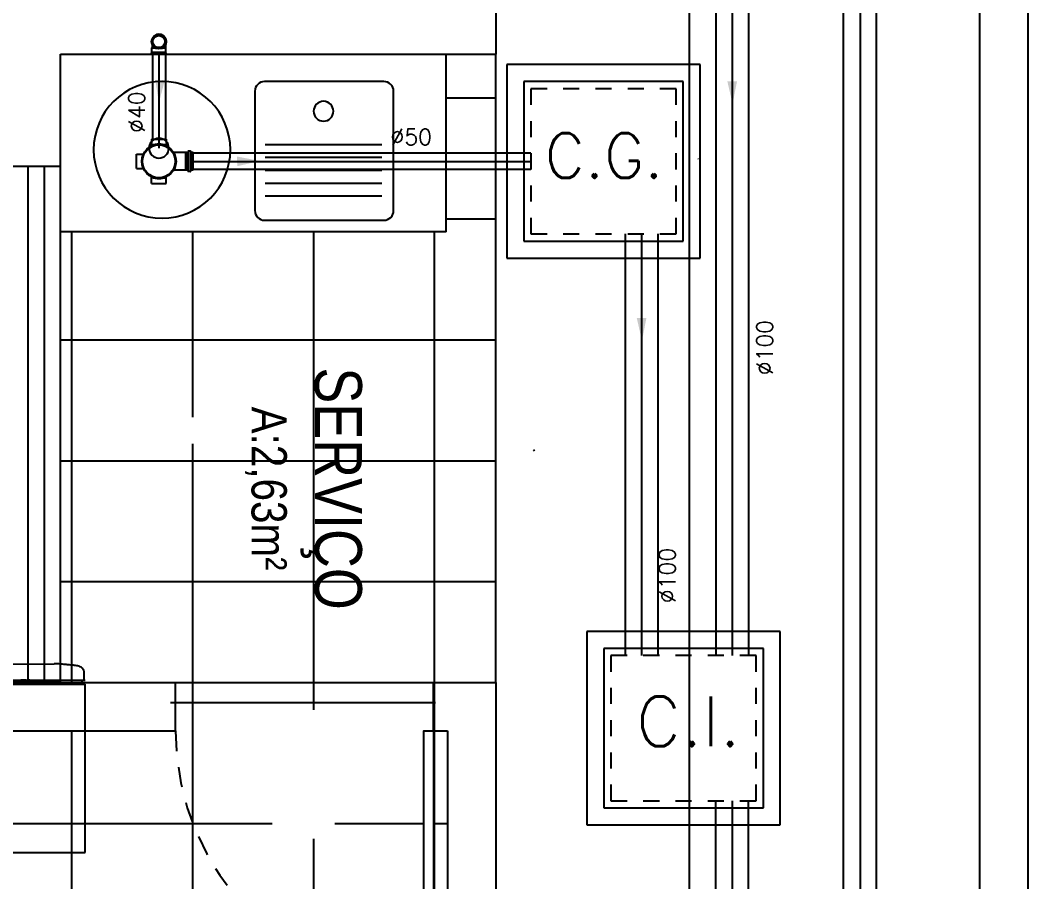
# Model space of a CAD drawing. Header units: millimetres. Extents: x 3923 to 4120, y 744 to 867.
# Drawn here: x 3978.54 to 3984.79, y 838.96 to 844.3 of the extents above; entities that cross this region are included whole.
import ezdxf
from ezdxf.enums import TextEntityAlignment as Align

# ---------------------------------------------------------------- set-up
doc = ezdxf.new("R2010")
doc.units = ezdxf.units.MM
doc.linetypes.add('HIDDEN', pattern=[0.375, 0.25, -0.125])
doc.linetypes.add('HIDDEN2', pattern=[0.1875, 0.125, -0.0625])
for name, color, linetype in [('-HIDRO', 8, 'Continuous'), ('COTAS01', 7, 'Continuous'), ('E-txt-g', 3, 'Continuous'), ('ESPECIFICAÇÃO02', 7, 'Continuous'), ('HIDROGRAFIA', 4, 'Continuous'), ('Texto-Tubos', 7, 'Continuous'), ('TigreCad', 3, 'Continuous'), ('Tinterno', 9, 'Continuous'), ('TUBULAÇÃO_ESGOTO', 5, 'Continuous')]:
    doc.layers.add(name, color=color, linetype=linetype)
doc.layers.add('E-Txt-W', color=7, linetype='Continuous', lineweight=20)
doc.styles.add('F2', font='ARIALN.TTF')
doc.styles.add('R80', font='simplex.shx', dxfattribs={"height": 12})
doc.styles.add('REG60', font='romans.shx', dxfattribs={"width": 0.8, "height": 0.15})
doc.styles.add('REG80', font='romans.shx', dxfattribs={"width": 0.8, "height": 0.2})
doc.styles.add('TCTUBOS-TXT', font='txt.shx')
pattern_1 = [(360, (2563.6108, 720.067), (2e-16, 0.75), []), (90, (2563.6108, 720.067), (-0.75, 2e-16), [])]

# ---------------------------------------------------------------- blocks, each defined once
blk = doc.blocks.new('TXT-AMB75')
at = {"layer": 'E-txt-g', "style": 'REG80', "width": 0.8, "flags": 8}
blk.add_attdef('TXT', text='', height=0.2, dxfattribs=at).set_placement((0.0055, 0.2964), align=Align.CENTER)
at = {"layer": 'E-Txt-W', "style": 'REG60', "width": 0.8, "flags": 8}
blk.add_attdef('TXT', text='', height=0.15, dxfattribs=at).set_placement((0.0055, 0.0271), align=Align.CENTER)
blk = doc.blocks.new('GELAD-VS')
at = {"color": 8}
blk.add_line((-0.0958, -0.3127), (-0.0958, -0.3151), dxfattribs=at)
for points in [[(-0.2946, 0.2704), (0.3404, 0.2704)], [(-0.2946, 0.2704), (-0.2946, -0.2524)], [(0.3404, 0.2704), (0.3404, -0.2524)], [(-0.2946, -0.2524), (0.3404, -0.2524)], [(-0.2919, -0.2667), (-0.2919, -0.2864), (-0.2915, -0.2903), (-0.2907, -0.2942), (-0.2888, -0.2977), (-0.2861, -0.3011), (-0.2834, -0.3042), (-0.2799, -0.3062), (-0.276, -0.3077), (-0.2722, -0.3089), (-0.2687, -0.3093), (-0.2652, -0.3096), (-0.2613, -0.31), (-0.2578, -0.3104), (-0.254, -0.3108), (-0.2505, -0.3112), (-0.247, -0.3116), (-0.2432, -0.312), (-0.2397, -0.3124), (-0.2358, -0.3127), (-0.2323, -0.3131), (-0.2285, -0.3131), (-0.225, -0.3135), (-0.2211, -0.3139), (-0.2176, -0.3143), (-0.2138, -0.3147), (-0.2103, -0.3147), (-0.2064, -0.3151), (-0.2029, -0.3151), (-0.1991, -0.3154), (-0.1956, -0.3154), (-0.1917, -0.3158), (-0.1882, -0.3158), (-0.1844, -0.3158), (-0.1809, -0.3162), (-0.177, -0.3162), (-0.1735, -0.3162), (-0.1697, -0.3166), (-0.1662, -0.3166), (-0.1623, -0.3166), (-0.1588, -0.3166), (-0.155, -0.3166), (-0.1515, -0.3166), (-0.1476, -0.3166), (-0.1442, -0.3166), (-0.1403, -0.3166), (-0.1368, -0.3166), (-0.1329, -0.3166), (-0.1295, -0.3162), (-0.1256, -0.3162), (-0.1221, -0.3162), (-0.1182, -0.3158), (-0.1148, -0.3158), (-0.1109, -0.3158), (-0.1074, -0.3154), (-0.1039, -0.3154), (-0.1001, -0.3151), (-0.0958, -0.3151)], [(-0.2899, -0.2648), (-0.2899, -0.2648), (-0.2899, -0.2648), (-0.2899, -0.2648), (-0.2899, -0.2648), (-0.2899, -0.2648), (-0.2899, -0.2648), (-0.2907, -0.2648), (-0.2911, -0.2652), (-0.2915, -0.2659), (-0.2915, -0.2663), (-0.2915, -0.2663), (-0.2915, -0.2663), (-0.2915, -0.2663), (-0.2915, -0.2663), (-0.2915, -0.2667)], [(-0.1237, -0.2648), (-0.2899, -0.2648)], [(-0.2861, -0.2524), (-0.2861, -0.2648)], [(-0.2636, -0.2648), (-0.2636, -0.2648), (-0.2636, -0.2648), (-0.2636, -0.2648), (-0.2636, -0.2648), (-0.2636, -0.2648), (-0.2636, -0.2648), (-0.2636, -0.2648), (-0.2636, -0.2648)], [(-0.2617, -0.2667), (-0.2617, -0.2663), (-0.2621, -0.2663), (-0.2621, -0.2659), (-0.2621, -0.2659), (-0.2625, -0.2656), (-0.2625, -0.2656), (-0.2625, -0.2652), (-0.2629, -0.2652), (-0.2633, -0.2648), (-0.2633, -0.2648), (-0.2636, -0.2648), (-0.2636, -0.2648)], [(-0.2617, -0.2667), (-0.2617, -0.2687)], [(-0.249, -0.2826), (-0.2513, -0.2822), (-0.254, -0.2814), (-0.2563, -0.2799), (-0.2582, -0.2779), (-0.2598, -0.276), (-0.2609, -0.2737), (-0.2617, -0.271), (-0.2617, -0.2687)], [(-0.1124, -0.2648), (-0.1457, -0.2748), (-0.1797, -0.281), (-0.2145, -0.2837), (-0.249, -0.2826)], [(-0.1237, -0.2648), (-0.1221, -0.2648), (-0.1209, -0.2648), (-0.1194, -0.2648), (-0.119, -0.2648), (-0.1182, -0.2648)], [(-0.1209, -0.2648), (-0.1221, -0.2648)], [(-0.1182, -0.2648), (-0.1182, -0.2648)], [(-0.1124, -0.2648), (-0.1128, -0.2648), (-0.1128, -0.2648), (-0.1132, -0.2648), (-0.1136, -0.2648), (-0.114, -0.2648), (-0.1144, -0.2648), (-0.1148, -0.2648), (-0.1155, -0.2648), (-0.1163, -0.2648), (-0.1171, -0.2648), (-0.1182, -0.2648), (-0.1182, -0.2648)], [(-0.1182, -0.2648), (-0.1182, -0.2648)], [(-0.1124, -0.2648), (-0.0958, -0.2648)], [(-0.0966, -0.2648), (-0.1124, -0.2648), (-0.1124, -0.2648), (-0.1124, -0.2648), (-0.1124, -0.2648), (-0.1124, -0.2648)], [(-0.0966, -0.2648), (-0.0966, -0.2648), (-0.0966, -0.2648), (-0.0966, -0.2648), (-0.0966, -0.2648), (-0.0966, -0.2648), (-0.0966, -0.2648), (-0.0966, -0.2648), (-0.0966, -0.2648), (-0.0966, -0.2648), (-0.0966, -0.2648), (-0.0966, -0.2648), (-0.0966, -0.2648)], [(-0.0958, -0.2648), (0.3404, -0.2648)], [(-0.0958, -0.2648), (-0.0958, -0.2648), (-0.0958, -0.2648), (-0.0958, -0.2648), (-0.0958, -0.2659)], [(-0.0958, -0.2648), (-0.0958, -0.2659)], [(-0.0958, -0.2648), (-0.0958, -0.3093)], [(-0.0958, -0.2648), (-0.0958, -0.3139), (-0.0958, -0.3093)], [(-0.0958, -0.2659), (-0.0958, -0.3081)], [(-0.0958, -0.2675), (-0.0958, -0.2667)], [(-0.0656, -0.2648), (-0.0656, -0.2648), (-0.0656, -0.2648), (-0.0656, -0.2648), (-0.0656, -0.2648), (-0.0656, -0.2648), (-0.0656, -0.2648), (-0.0656, -0.2648), (-0.0656, -0.2648), (-0.0656, -0.2648), (-0.0656, -0.2648), (-0.0656, -0.2648), (-0.0656, -0.2648), (-0.0656, -0.2648), (-0.0656, -0.2648), (-0.0656, -0.2648), (-0.0656, -0.2648), (-0.0656, -0.2648), (-0.0656, -0.2648), (-0.0656, -0.2648), (-0.0656, -0.2648)], [(0.1583, -0.2648), (0.1416, -0.2648)], [(0.1424, -0.2648), (0.1583, -0.2648), (0.1583, -0.2648), (0.1583, -0.2648), (0.1583, -0.2648), (0.1583, -0.2648)], [(0.1583, -0.2648), (0.1583, -0.2648), (0.1587, -0.2648), (0.1587, -0.2648), (0.1594, -0.2648), (0.1598, -0.2648), (0.1602, -0.2648), (0.1606, -0.2648), (0.1614, -0.2648), (0.1621, -0.2648), (0.1629, -0.2648), (0.1637, -0.2648), (0.1641, -0.2648)], [(0.1641, -0.2648), (0.1641, -0.2648)], [(0.1641, -0.2648), (0.1641, -0.2648)], [(0.1691, -0.2648), (0.1679, -0.2648), (0.1668, -0.2648), (0.1652, -0.2648), (0.1648, -0.2648), (0.1641, -0.2648)], [(0.1668, -0.2648), (0.1679, -0.2648)], [(0.1691, -0.2648), (0.3358, -0.2648)], [(0.3095, -0.2648), (0.3095, -0.2648), (0.3095, -0.2648), (0.3095, -0.2648), (0.3095, -0.2648), (0.3095, -0.2648), (0.3095, -0.2648)], [(0.3319, -0.2524), (0.3319, -0.2648)], [(0.3377, -0.2663), (0.3377, -0.2663), (0.3377, -0.2663), (0.3377, -0.2663), (0.3377, -0.2663), (0.3377, -0.2663), (0.3377, -0.2663), (0.3377, -0.2659), (0.3373, -0.2652), (0.3365, -0.2648), (0.3362, -0.2648), (0.3362, -0.2648), (0.3362, -0.2648), (0.3362, -0.2648), (0.3362, -0.2648), (0.3362, -0.2648)], [(0.3377, -0.2667), (0.3377, -0.2864)], [(-0.0958, -0.3081), (-0.0958, -0.3081), (-0.0958, -0.3085)], [(-0.0958, -0.3112), (-0.0958, -0.3108), (-0.0958, -0.3108), (-0.0958, -0.3108), (-0.0958, -0.3108), (-0.0958, -0.3104), (-0.0958, -0.3104), (-0.0958, -0.31), (-0.0958, -0.31), (-0.0958, -0.31), (-0.0958, -0.3096), (-0.0958, -0.3093), (-0.0958, -0.3089), (-0.0958, -0.3089), (-0.0958, -0.3085), (-0.0958, -0.3081)], [(-0.0958, -0.3093), (-0.0958, -0.3096)], [(-0.0958, -0.31), (-0.0958, -0.3108)], [(-0.0958, -0.3108), (-0.0958, -0.3112)], [(-0.0958, -0.3112), (-0.0958, -0.3139)], [(-0.0958, -0.312), (-0.0958, -0.3124)], [(0.318, -0.3089), (0.3145, -0.3093), (0.311, -0.3096), (0.3072, -0.31), (0.3037, -0.3104), (0.2998, -0.3108), (0.2963, -0.3112), (0.2925, -0.3116), (0.289, -0.312), (0.2855, -0.3124), (0.2816, -0.3127), (0.2782, -0.3131), (0.2743, -0.3131), (0.2704, -0.3135), (0.2669, -0.3139), (0.2631, -0.3143), (0.2596, -0.3147), (0.2561, -0.3147), (0.2522, -0.3151), (0.2488, -0.3151), (0.245, -0.3154)], [(0.3377, -0.2864), (0.3373, -0.2903), (0.3362, -0.2942), (0.3346, -0.2977), (0.3319, -0.3011), (0.3288, -0.3042), (0.3253, -0.3062), (0.3219, -0.3077), (0.318, -0.3089)], [(-0.0958, -0.3127), (-0.0958, -0.3131)], [(-0.0796, -0.3143), (-0.0838, -0.3143), (-0.0958, -0.3139), (-0.0958, -0.3139)], [(-0.066, -0.3143), (-0.0711, -0.3143), (-0.0796, -0.3143)], [(-0.066, -0.3143), (0.245, -0.3154)], [(0.2194, -0.3162), (0.2194, -0.3162)], [(0.2267, -0.3162), (0.2267, -0.3162)]]:
    blk.add_lwpolyline(points, dxfattribs=at)
blk = doc.blocks.new('A$C656368A0')
at = {"layer": 'COTAS01', "color": 8}
for p, q in [((0, 1.1964), (0, 0)), ((0, 1.1964), (0.5505, 1.1964)), ((0.1097, 0.997), (0.1097, 0.6345)), ((0.1497, 0.997), (0.1497, 0.6345)), ((0.1897, 0.997), (0.1897, 0.6345)), ((0.2298, 0.997), (0.2298, 0.6345)), ((0.2698, 0.997), (0.2698, 0.6345)), ((0, 0), (0.5505, 0))]:
    blk.add_line(p, q, dxfattribs=at)
for centre in [(0.3736, 0.8158), (0.2591, 0.3053)]:
    blk.add_circle(centre, 0.0307, dxfattribs=at)
at = {"layer": 'ESPECIFICAÇÃO02', "color": 8}
blk.add_lwpolyline([(0.4658, 0.6329, -0.414214), (0.4357, 0.6029), (0.0655, 0.6029, -0.414214), (0.0354, 0.6329), (0.0354, 1.0032, -0.414214), (0.0655, 1.0332), (0.4357, 1.0332, -0.414214), (0.4658, 1.0032)], format="xyb", close=True, dxfattribs=at)
blk.add_circle((0.2541, 0.3149), 0.212, dxfattribs=at)
blk = doc.blocks.new('inp_cx')
for p, q in [((40, 40), (-40, 40)), ((-40, 40), (-40, -40)), ((40, -40), (40, 40)), ((-40, -40), (40, -40))]:
    blk.add_line(p, q)
at = {"color": 1, "linetype": 'Continuous', "ltscale": 0.5}
for p, q in [((33, 33), (-33, 33)), ((-33, 33), (-33, -33)), ((33, -33), (33, 33)), ((-33, -33), (33, -33))]:
    blk.add_line(p, q, dxfattribs=at)
at = {"color": 1, "linetype": 'HIDDEN', "ltscale": 0.5}
for p, q in [((30, 30), (-30, 30)), ((-30, 30), (-30, -30)), ((30, -30), (30, 30)), ((-30, -30), (30, -30))]:
    blk.add_line(p, q, dxfattribs=at)
at = {"style": 'R80'}
blk.add_text('C.I.', height=20.592, dxfattribs=at).set_placement((-19.56, -7.5))
blk = doc.blocks.new('27150217p')
at = {"layer": 'TigreCad'}
for p, q in [((-22.5, 69.1), (22.5, 69.1)), ((-22.5, 69.1), (-22.5, 48.7)), ((22.5, 69.1), (22.5, 48.7)), ((97.9, 31.8), (91, 31.8)), ((-69.1, -22.5), (-69.1, 22.5)), ((-69.1, 22.5), (-48.7, 22.5)), ((83.9, 27.1), (46.5, 27.1)), ((84.1, 27.3), (83.9, 27.1)), ((88.7, 27.3), (84.1, 27.3)), ((89.7, 28.3), (90, 30.9)), ((91, 30.8), (91, -30.8)), ((97.9, 30.8), (97.9, -30.8)), ((99.8, 27.3), (98.8, 31.1)), ((106.8, 27.3), (99.8, 27.3)), ((106.8, -27.4), (106.8, 27.3)), ((-69.1, -22.5), (-48.7, -22.5)), ((83.9, -27.2), (46.5, -27.2)), ((84.1, -27.4), (83.9, -27.2)), ((88.7, -27.4), (84.1, -27.4)), ((89.7, -28.3), (90, -30.9)), ((99.8, -27.4), (98.8, -31.1)), ((106.8, -27.4), (99.8, -27.4)), ((-22.5, -69.1), (-22.5, -48.7)), ((22.5, -69.1), (22.5, -48.7)), ((97.9, -31.8), (91, -31.8)), ((-22.5, -69.1), (22.5, -69.1))]:
    blk.add_line(p, q, dxfattribs=at)
blk.add_circle((0, 0), 53.1, dxfattribs=at)
for centre, radius, start, end in [((0, 0), 53.1, 238.3949, 238.3949), ((-23.5, 48.7), 1, 295.7476, 0), ((23.5, 48.7), 1, 180, 244.2524), ((91, 30.8), 1, 90, 175), ((97.9, 30.8), 1, 15, 90), ((-48.7, 23.5), 1, 270, 334.2524), ((46.5, 28.6), 1.5, 211.6519, 270), ((88.7, 28.3), 1, 270, 355), ((100.6, 28.3), 1, 195, 270), ((-48.7, -23.5), 1, 25.7476, 90), ((46.5, -28.7), 1.5, 90, 148.3481), ((88.7, -28.4), 1, 5, 90), ((91, -30.8), 1, 185, 270), ((97.9, -30.8), 1, 270, 345), ((100.6, -28.4), 1, 90, 165), ((-23.5, -48.7), 1, 0, 64.2524), ((23.5, -48.7), 1, 115.7476, 180)]:
    blk.add_arc(centre, radius, start, end, dxfattribs=at)
at = {"layer": 'Tinterno'}
for p, q in [((83.9, -27.2), (83.9, 27.1)), ((84.1, -27.4), (84.1, 27.3)), ((89.7, 27.3), (89.7, -27.4)), ((99.8, 27.3), (99.8, -27.4))]:
    blk.add_line(p, q, dxfattribs=at)
for radius in [52.8, 50.8]:
    blk.add_circle((0, 0), radius, dxfattribs=at)
for radius, start, end in [(53.6, 65.1632, 114.8368), (53.6, 155.1632, 204.8368), (53.8, 329.7075, 30.2925), (53.6, 245.1632, 294.8368)]:
    blk.add_arc((0, 0), radius, start, end, dxfattribs=at)
blk = doc.blocks.new('j9n40d')
at = {"layer": 'TigreCad'}
for p, q in [((0, 20.6), (9.8, 20.6)), ((9.8, 20.6), (17.8, 20.6)), ((19, 21.8), (17.8, 20.6)), ((34, 21.8), (19, 21.8)), ((19, -21.8), (19, 21.8)), ((35, 22.8), (34, 21.8)), ((35, 22.8), (35, -22.8)), ((39, 22.8), (35, 22.8)), ((39, 22.8), (39, -22.8)), ((0, -20.6), (9.8, -20.6)), ((9.8, -20.6), (17.8, -20.6)), ((19, -21.8), (17.8, -20.6)), ((34, -21.8), (19, -21.8)), ((35, -22.8), (34, -21.8)), ((39, -22.8), (35, -22.8))]:
    blk.add_line(p, q, dxfattribs=at)
for radius, start, end in [(22.8, 64.6232, 295.3768), (20.6, 90, 270)]:
    blk.add_arc((0, 0), radius, start, end, dxfattribs=at)
at = {"layer": 'Tinterno'}
for p, q in [((17.8, 20.6), (17.8, -20.6)), ((34, 21.8), (34, -21.8))]:
    blk.add_line(p, q, dxfattribs=at)
blk.add_arc((0, 0), 21.8, 70.9009, 289.0991, dxfattribs=at)
blk = doc.blocks.new('j9n40s')
at = {"layer": 'TigreCad'}
for p, q in [((9.8, 20.6), (17.8, 20.6)), ((19, 21.8), (17.8, 20.6)), ((17.8, 20.6), (17.8, 14.3)), ((19, 12.6), (19, 21.8)), ((34, 21.8), (19, 21.8)), ((35, 22.8), (34, 21.8)), ((39, 22.8), (35, 22.8)), ((35, 22.8), (35, -22.8)), ((39, 22.8), (39, -22.8)), ((9.8, -20.6), (17.8, -20.6)), ((17.8, -20.6), (17.8, -14.3)), ((19, -21.8), (17.8, -20.6)), ((19, -12.6), (19, -21.8)), ((34, -21.8), (19, -21.8)), ((35, -22.8), (34, -21.8)), ((39, -22.8), (35, -22.8))]:
    blk.add_line(p, q, dxfattribs=at)
for radius in [22.8, 20]:
    blk.add_circle((0, 0), radius, dxfattribs=at)
at = {"layer": 'Tinterno'}
blk.add_line((34, 21.8), (34, -21.8), dxfattribs=at)
blk.add_circle((0, 0), 18.8, dxfattribs=at)
blk = doc.blocks.new('_cxgordu')
for p, q in [((40, 40), (-40, 40)), ((-40, 40), (-40, -40)), ((40, -40), (40, 40)), ((-40, -40), (40, -40))]:
    blk.add_line(p, q)
at = {"color": 1, "linetype": 'Continuous', "ltscale": 0.5}
for p, q in [((33, 33), (-33, 33)), ((-33, 33), (-33, -33)), ((33, -33), (33, 33)), ((-33, -33), (33, -33))]:
    blk.add_line(p, q, dxfattribs=at)
at = {"color": 1, "linetype": 'HIDDEN', "ltscale": 0.5}
for p, q in [((30, 30), (-30, 30)), ((-30, 30), (-30, -30)), ((30, -30), (30, 30)), ((-30, -30), (30, -30))]:
    blk.add_line(p, q, dxfattribs=at)
at = {"style": 'R80'}
blk.add_text('C.G.', height=18.48, dxfattribs=at).set_placement((-24.3, -6.88))

msp = doc.modelspace()

# ---------------------------------------------------------------- hatches: boundary and pattern name
at = {"layer": '-HIDRO'}
h = msp.add_hatch(dxfattribs=at)
h.set_pattern_fill('ANSI37,_O', color=256, scale=6, angle=-45)
h.set_pattern_definition(pattern_1)
h.paths.add_polyline_path([(3981.105, 840.1912), (3981.4908, 840.1912), (3981.4908, 844.0886), (3981.1836, 844.0886), (3981.1836, 842.9876), (3978.7908, 842.9876), (3978.7908, 840.1912), (3979.505, 840.1912)])
h.paths.add_polyline_path([(3979.5393, 841.6455, -1), (3979.5393, 841.8646, -1)], flags=16)
h.paths.add_polyline_path([(3979.867, 841.9685), (3979.867, 840.8202), (3980.2613, 840.8202), (3980.2613, 841.9685)], flags=24)
h.paths.add_polyline_path([(3980.1901, 842.2411), (3980.1901, 840.5476), (3980.7606, 840.5476), (3980.7606, 842.2411)], flags=24)
h.paths.add_polyline_path([(3979.8323, 842.4375), (3980.4328, 842.4375), (3980.4328, 842.8955), (3979.8323, 842.8955)], flags=24)
h.paths.add_polyline_path([(3979.5113, 841.6878), (3979.5113, 840.9829), (3979.9069, 840.9829), (3979.9069, 841.6878)], flags=24)
h = msp.add_hatch(dxfattribs=at)
h.set_pattern_fill('ANSI37,_O', color=256, scale=6, angle=-45)
h.set_pattern_definition(pattern_1)
h.paths.add_polyline_path([(3981.105, 839.8912), (3981.105, 838.2912), (3981.045, 838.2912), (3981.045, 839.8912)], flags=16)
edge = h.paths.add_edge_path(flags=16)
edge.add_arc((3980.3752, 839.3385), 0.1184, -81.66738, -8.33262)
edge.add_line((3980.4924, 839.3213), (3980.4918, 839.9219))
edge.add_arc((3980.3752, 839.9054), 0.1178, 8.0319, 81.60093)
edge.add_line((3980.3924, 840.0219), (3980.2031, 840.0219))
edge.add_arc((3980.2202, 839.9041), 0.1191, 98.25848, 171.3882)
edge.add_line((3980.1025, 839.9219), (3980.1031, 839.3213))
edge.add_arc((3980.2202, 839.3385), 0.1184, 188.33262, 261.66738)
edge.add_line((3980.2031, 839.2213), (3980.3924, 839.2213))
edge = h.paths.add_edge_path(flags=16)
edge.add_line((3978.2821, 836.1916), (3978.2821, 836.9499))
edge = h.paths.add_edge_path(flags=16)
edge.add_arc((3978.2821, 836.7571), 0.1096, -90, 270)
edge = h.paths.add_edge_path(flags=16)
edge.add_line((3978.0894, 836.7571), (3978.4748, 836.7571))
h.paths.add_polyline_path([(3978.9497, 837.0735), (3978.9497, 835.8251), (3979.2912, 835.8251), (3979.2912, 837.0735)], flags=24)
h.paths.add_polyline_path([(3978.5818, 837.0654), (3978.5818, 835.8332), (3978.9785, 835.8332), (3978.9785, 837.0654)], flags=24)
edge = h.paths.add_edge_path()
edge.add_line((3981.105, 840.1912), (3979.4495, 840.1912))
edge.add_line((3979.4495, 840.1912), (3979.505, 839.8912))
edge.add_line((3979.505, 839.8912), (3978.24, 839.8912))
edge.add_line((3978.24, 839.8912), (3978.257, 838.4951))
edge.add_line((3978.257, 838.4951), (3978.0273, 838.4356))
edge.add_line((3978.0273, 838.4356), (3977.5854, 838.4376))
edge.add_line((3977.5854, 838.4376), (3977.1715, 838.4373))
edge.add_line((3977.1715, 838.4373), (3976.9708, 838.4418))
edge.add_line((3976.9708, 838.4418), (3976.8347, 838.5098))
edge.add_line((3976.8347, 838.5098), (3976.8347, 839.8912))
edge.add_line((3976.8347, 839.8912), (3976.1979, 839.8912))
edge.add_line((3976.1979, 839.8912), (3976.1908, 836.1912))
edge.add_line((3976.1908, 836.1912), (3976.4398, 836.1912))
edge.add_line((3976.4398, 836.1912), (3976.498, 834.6912))
edge.add_line((3976.498, 834.6912), (3981.1908, 834.8637))
edge.add_line((3981.1908, 834.8637), (3981.1908, 839.8912))
edge.add_line((3981.1908, 839.8912), (3981.1179, 839.8912))
edge.add_line((3981.1179, 839.8912), (3981.1179, 840.1912))
edge.add_line((3981.1179, 840.1912), (3979.4495, 840.1912))
h.paths.add_polyline_path([(3978.2541, 836.6899), (3978.2541, 836.0687), (3978.6497, 836.0687), (3978.6497, 836.6899)], flags=24)

# ---------------------------------------------------------------- linework, layer by layer
at = {"layer": '-HIDRO', "linetype": 'Continuous'}
for p, q in [((3984.7908, 860.4978), (3984.7908, 810.4978)), ((3984.4908, 860.1978), (3984.4908, 810.7978)), ((3982.6908, 850.8886), (3982.6908, 824.6778)), ((3981.4908, 849.6886), (3981.4908, 844.0886)), ((3978.7908, 843.3912), (3978.7908, 844.0886)), ((3978.7908, 844.0886), (3981.4908, 844.0886)), ((3981.4908, 840.1912), (3981.4908, 844.0886)), ((3978.7908, 843.3912), (3978.4908, 843.3912)), ((3978.5908, 840.1912), (3978.5908, 843.3912)), ((3978.6908, 840.1912), (3978.6908, 843.3912)), ((3978.7908, 840.1912), (3978.7908, 843.3912)), ((3978.7908, 840.1912), (3978.4908, 840.1912)), ((3978.7908, 840.1912), (3979.505, 840.1912)), ((3979.505, 839.8912), (3979.505, 840.1912)), ((3979.505, 840.1912), (3981.105, 840.1912)), ((3981.105, 840.1912), (3981.4908, 840.1912)), ((3981.105, 839.8912), (3981.105, 840.1912)), ((3981.4908, 840.1912), (3981.4908, 831.6745)), ((3972.8908, 839.8912), (3979.505, 839.8912)), ((3981.045, 839.8912), (3981.1908, 839.8912)), ((3981.1908, 839.8912), (3981.1908, 833.4912))]:
    msp.add_line(p, q, dxfattribs=at)
msp.add_lwpolyline([(3981.105, 839.8912), (3981.105, 838.2912), (3981.045, 838.2912), (3981.045, 839.8912)], close=True, dxfattribs=at)
at = {"layer": '-HIDRO', "linetype": 'HIDDEN2'}
msp.add_arc((3981.105, 839.8912), 1.6, 180, 270, dxfattribs=at)
at = {"layer": 'TigreCad'}
for p, q in [((3983.6482, 832.2272), (3983.6482, 851.4473)), ((3983.8514, 832.2272), (3983.8514, 851.4473)), ((3982.8555, 844.4226), (3982.8555, 840.3585)), ((3983.0587, 844.4226), (3983.0587, 840.3585)), ((3979.3613, 844.0886), (3979.3613, 843.5621)), ((3979.4413, 844.0886), (3979.4413, 843.5621)), ((3981.7088, 843.4746), (3979.6149, 843.4746)), ((3982.7466, 843.442), (3982.7482, 843.4374)), ((3981.7088, 843.3732), (3979.6149, 843.3732)), ((3982.2937, 842.9739), (3982.2937, 840.3585)), ((3982.4969, 842.9739), (3982.4969, 840.3585)), ((3982.8546, 828.9564), (3982.8546, 839.4585)), ((3983.0578, 828.9564), (3983.0578, 839.4585))]:
    msp.add_line(p, q, dxfattribs=at)
at = {"layer": 'TUBULAÇÃO_ESGOTO'}
for p, q in [((3983.7498, 851.4473), (3983.7498, 832.2272)), ((3982.9571, 844.5672), (3982.9571, 840.3585)), ((3979.4013, 844.0886), (3979.4013, 843.5058)), ((3979.6149, 843.4239), (3981.7088, 843.4239)), ((3982.3953, 842.9739), (3982.3953, 840.3585)), ((3981.725, 841.636), (3981.7314, 841.6296)), ((3982.9562, 839.4585), (3982.9562, 828.9564))]:
    msp.add_line(p, q, dxfattribs=at)
for points in [[(3979.4013, 843.7881), (3979.379, 843.9287), (3979.439, 843.9291)], [(3982.9594, 843.7798), (3982.9271, 843.9201), (3982.9871, 843.9211)], [(3980.0274, 843.4262), (3979.8871, 843.3939), (3979.8861, 843.4539)], [(3982.3975, 842.3115), (3982.3653, 842.4518), (3982.4253, 842.4528)]]:
    msp.add_solid(points, dxfattribs=at)

# ---------------------------------------------------------------- block references
at = {"layer": '-HIDRO', "ltscale": 0.35, "xscale": -2, "yscale": 2, "zscale": 2, "rotation": 270}
msp.add_blockref('A$C656368A0', (3978.7908, 842.9876), dxfattribs=at)
at = {"layer": '-HIDRO'}
ref = msp.add_blockref('TXT-AMB75', (3979.9365, 841.4023), dxfattribs=dict(at, xscale=1.458, yscale=1.458, zscale=1.458, rotation=270))
ref.add_attrib('TXT', 'SERVIÇO', dxfattribs={"layer": 'E-txt-g', "color": 2, "height": 0.2916, "rotation": 270, "style": 'F2'}).set_placement((3980.3687, 841.3944), align=Align.CENTER)
ref.add_attrib('TXT', 'A:2,63m²', dxfattribs={"layer": 'E-Txt-W', "height": 0.2187, "rotation": 270, "style": 'F2'}).set_placement((3979.976, 841.3944), align=Align.CENTER)
at = {"layer": '-HIDRO', "xscale": -2, "yscale": 2, "zscale": 2, "rotation": 180}
msp.add_blockref('GELAD-VS', (3978.2624, 839.6775), dxfattribs=at)
at = {"layer": 'HIDROGRAFIA', "xscale": 0.01500000000032742, "yscale": 0.01499999999987267, "zscale": 0.015}
for name, p in [('_cxgordu', (3982.1588, 843.4239)), ('inp_cx', (3982.6554, 839.9085))]:
    msp.add_blockref(name, p, dxfattribs=at)
at = {"layer": 'TigreCad', "yscale": 0.002, "zscale": 0.002}
for name, xscale, rotation in [('j9n40d', 0.002000000000000004, 269.9931762823823), ('j9n40s', 0.002, 270)]:
    msp.add_blockref(name, (3979.4014, 844.1666), dxfattribs=dict(at, xscale=xscale, rotation=rotation))
at = {"layer": 'TigreCad', "xscale": 0.002, "yscale": 0.002, "zscale": 0.002}
msp.add_blockref('27150217p', (3979.4013, 843.4239), dxfattribs=at)

# ---------------------------------------------------------------- texts
at = {"layer": 'Texto-Tubos', "style": 'TCTUBOS-TXT'}
for s, rotation, p in [('%%C40', 90, (3979.3135, 843.729)), ('%%C50', 360, (3980.9667, 843.525)), ('%%C100', 90, (3983.2086, 842.2689)), ('%%C100', 90, (3982.6045, 840.8553))]:
    msp.add_text(s, height=0.1, rotation=rotation, dxfattribs=at).set_placement(p, align=Align.CENTER)

doc.saveas('drawing.dxf')
